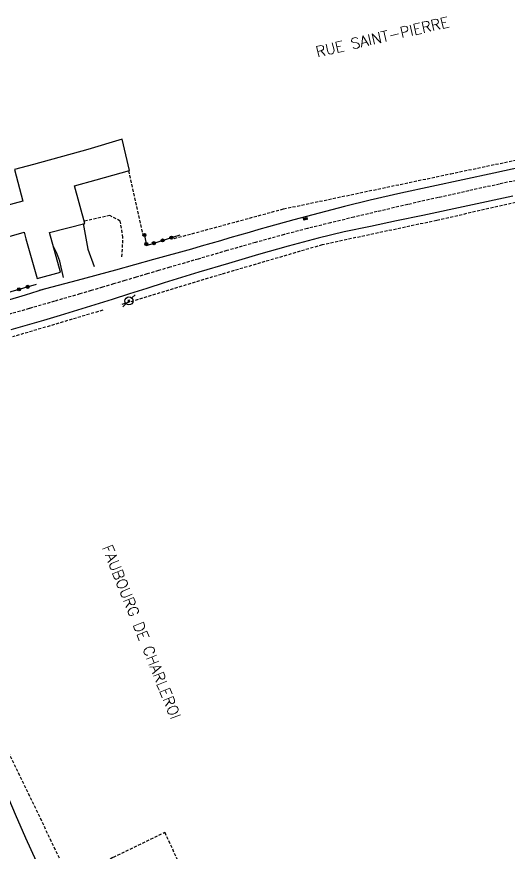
# Model space of a CAD drawing. Header units: millimetres. Extents: x 146997 to 148001, y 141998 to 143001.
# Drawn here: x 147155.9 to 147236.2, y 142323.4 to 142460 of the extents above; entities that cross this region are included whole.
import ezdxf

# ---------------------------------------------------------------- set-up
doc = ezdxf.new("R2010")
doc.units = ezdxf.units.MM
doc.linetypes.add('DASHED', pattern=[0.75, 0.5, -0.25])
doc.layers.get('0').update_dxf_attribs({"linetype": 'CONTINUOUS'})
for name, color, linetype in [('W0001', 6, 'DASHED'), ('W0008', 7, 'CONTINUOUS'), ('W0014', 7, 'CONTINUOUS'), ('W0017', 7, 'CONTINUOUS'), ('W0104', 1, 'CONTINUOUS'), ('W0112', 1, 'DASHED'), ('W0323', 7, 'CONTINUOUS'), ('W0401', 7, 'CONTINUOUS'), ('W0473', 7, 'CONTINUOUS'), ('W0989', 7, 'CONTINUOUS')]:
    doc.layers.add(name, color=color, linetype=linetype)
doc.styles.get("Standard").update_dxf_attribs({"font": 'romans.shx', "width": 0.85})

# ---------------------------------------------------------------- blocks, each defined once
blk = doc.blocks.new('T473')
for p, q in [((-0.166667, 0.166667), (0.166667, -0.166667)), ((-0.166667, -0.166667), (0.166667, 0.166667)), ((0.500001, 0.500001), (1.000002, 1.000002)), ((-1.000002, -1.000002), (-0.500001, -0.500001))]:
    blk.add_line(p, q)
blk.add_ellipse((0, 0), major_axis=(0.471405, 0.471405), ratio=1, start_param=5.4977871438, end_param=11.780972451)
blk = doc.blocks.new('T401')
for p, q in [((-0.3, 0.3), (0, 0.3)), ((-0.3, -0.25), (-0.3, 0.3)), ((-0.3, 0.15), (0, 0.15)), ((-0.3, 0), (0, 0)), ((0, 0.3), (0, -0.25)), ((-0.3, -0.15), (0, -0.15)), ((-0.3, -0.25), (-0.3, -0.3)), ((-0.3, -0.3), (0, -0.3)), ((0, -0.3), (0, -0.25))]:
    blk.add_line(p, q)
blk = doc.blocks.new('t323o')
at = {"color": 0, "linetype": 'Continuous'}
for radius in [0.25, 0.15]:
    blk.add_circle((0, 0), radius, dxfattribs=at)

msp = doc.modelspace()

# ---------------------------------------------------------------- linework, layer by layer
at = {"layer": 'W0001'}
msp.add_lwpolyline([(147239.06, 142433.58), (147234.83, 142432.66), (147229.82, 142431.56), (147224.82, 142430.45), (147219.82, 142429.31), (147214.83, 142428.15), (147211.01, 142427.24), (147207.2, 142426.32), (147203.39, 142425.38), (147199.6, 142424.39), (147194.9, 142423.1), (147190.22, 142421.77), (147185.55, 142420.4), (147180.88, 142419.04), (147179.04, 142418.5), (147177.21, 142417.96), (147175.38, 142417.41), (147173.54, 142416.86), (147171.71, 142416.32), (147169.88, 142415.77), (147168.04, 142415.23), (147166.21, 142414.69), (147162.05, 142413.49), (147157.9, 142412.29), (147153.73, 142411.11)], dxfattribs=at)
at = {"layer": 'W0008'}
for points in [[(147238.61, 142435.47), (147233.88, 142434.42), (147228.82, 142433.34), (147223.75, 142432.27), (147218.7, 142431.17), (147213.65, 142430), (147209.48, 142428.97), (147205.32, 142427.89), (147201.17, 142426.78), (147197.02, 142425.64), (147195.45, 142425.21), (147193.87, 142424.76), (147192.31, 142424.3), (147190.74, 142423.85), (147189.17, 142423.39), (147187.6, 142422.93), (147186.03, 142422.48), (147184.46, 142422.03), (147178.24, 142420.3), (147172.01, 142418.59), (147165.77, 142416.9), (147159.53, 142415.24)], [(147237.01, 142430.68), (147229.63, 142429.1), (147222.26, 142427.52), (147217.98, 142426.62), (147213.7, 142425.74), (147209.43, 142424.82), (147205.18, 142423.82), (147200.27, 142422.52), (147195.38, 142421.12), (147190.51, 142419.68), (147185.64, 142418.22), (147182.8, 142417.36), (147179.96, 142416.48), (147177.13, 142415.59), (147174.3, 142414.69), (147171.47, 142413.79), (147168.63, 142412.89), (147165.8, 142412.01), (147162.95, 142411.15), (147160.27, 142410.35), (147157.58, 142409.57), (147154.88, 142408.8)]]:
    msp.add_lwpolyline(points, dxfattribs=at)
at = {"layer": 'W0014'}
for points in [[(147160.33, 142415.46), (147157.23, 142414.5), (147154.13, 142413.56)], [(147159.1, 142321.85), (147157.37, 142325.69), (147155.69, 142329.55), (147154.05, 142333.43), (147152.46, 142337.33), (147150.68, 142341.82), (147148.94, 142346.32), (147147.26, 142350.84), (147145.62, 142355.37), (147143.61, 142361.24), (147141.67, 142367.14), (147139.78, 142373.04), (147137.88, 142378.95), (147137.02, 142381.61), (147136.15, 142384.28), (147135.3, 142386.95), (147134.47, 142389.63), (147133.92, 142391.44), (147133.39, 142393.25), (147132.86, 142395.06), (147132.35, 142396.88)]]:
    msp.add_lwpolyline(points, dxfattribs=at)
at = {"layer": 'W0017'}
for points in [[(147166.73, 142426.21), (147167.52, 142422.03), (147168.52, 142419.17)], [(147163.49, 142417.37), (147162.9, 142420.04), (147162.45, 142421.38), (147161.87, 142422.47)]]:
    msp.add_lwpolyline(points, dxfattribs=at)
at = {"layer": 'W0104'}
msp.add_lwpolyline([(147137.23, 142417.75), (147140.7, 142418.71), (147140.35, 142420), (147157.08, 142424.78), (147157.35, 142423.7), (147159.22, 142417.21), (147163.05, 142418.25), (147161.25, 142424.76), (147167, 142426.23), (147165.32, 142432.38), (147168.87, 142433.33), (147174.33, 142434.86), (147173.09, 142440), (147167.5, 142438.33), (147158.62, 142435.86), (147155.48, 142435.05), (147156.85, 142429.84), (147146.07, 142426.97), (147144.65, 142432.55), (147141.01, 142431.6), (147140.03, 142434.67), (147136.23, 142433.19), (147135.11, 142436.08), (147130.42, 142434.28)], dxfattribs=at)
at = {"layer": 'W0112'}
for points in [[(147181.62, 142423.76), (147199.51, 142428.6), (147226.83, 142434.34), (147244.45, 142438.05), (147261.63, 142441.73)], [(147348.49, 142415.37), (147331.87, 142420.46), (147314.17, 142425.93), (147298.9, 142430.7), (147293.57, 142432.2), (147278.46, 142433.82), (147264.2, 142435.7), (147244.79, 142431.32), (147224.55, 142426.7), (147205.8, 142422.71), (147189.34, 142417.89), (147172.81, 142412.9)], [(147174.17, 142434.82), (147176.45, 142424.49)], [(147173.08, 142420.76), (147173.24, 142423.94), (147172.79, 142426.6), (147171.1, 142427.53), (147166.75, 142426.55)], [(147169.94, 142412.03), (147155.17, 142407.65)], [(147152.54, 142343.83), (147158.71, 142331.01), (147164.62, 142318.65), (147171.69, 142322.59), (147180.06, 142326.64), (147186.51, 142312.68), (147193.37, 142297.28)]]:
    msp.add_lwpolyline(points, dxfattribs=at)
at = {"layer": 'W0323'}
for points in [[(147176.7, 142424.49), (147177.1, 142422.61), (147182.58, 142424.35)], [(147134.61, 142410.29), (147134.93, 142409.3), (147159.1, 142416.26)]]:
    msp.add_lwpolyline(points, dxfattribs=at)

# ---------------------------------------------------------------- block references
for p, rotation in [((147176.74, 142424.32), 281.9885111618542), ((147179.72, 142423.44), 17.58756107821053), ((147181.15, 142423.89), 17.58756107821053), ((147177.05, 142422.85), 281.9885111618542), ((147178.29, 142422.99), 17.58756107821053), ((147156.22, 142415.43), 16.05710173709538), ((147157.66, 142415.85), 16.05710173709538)]:
    msp.add_blockref('t323o', p, dxfattribs=dict(at, rotation=rotation))
at = {"layer": 'W0401', "rotation": 105.0312512647151}
msp.add_blockref('T401', (147203.05, 142427.13), dxfattribs=at)
at = {"layer": 'W0473'}
msp.add_blockref('T473', (147174.21, 142413.55), dxfattribs=at)

# ---------------------------------------------------------------- texts
at = {"layer": 'W0989'}
for s, rotation, p in [('RUE SAINT-PIERRE  ', 12.8601, (147205.01, 142453.4)), ('FAUBOURG DE CHARLEROI', 291.8209, (147169.8, 142373.21))]:
    msp.add_text(s, height=1.75, rotation=rotation, dxfattribs=at).set_placement(p)

doc.saveas('drawing.dxf')
